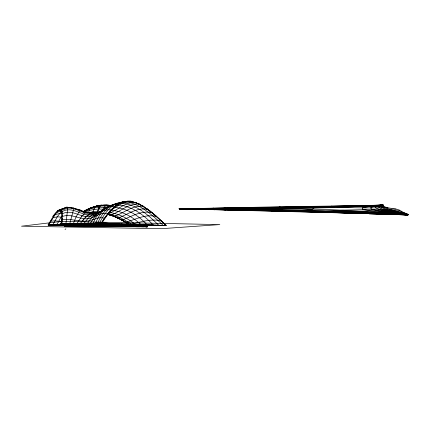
<?xml version="1.0" encoding="UTF-8"?>
<svg xmlns="http://www.w3.org/2000/svg" width="430" height="430" viewBox="0 0 430 430"><rect width="100%" height="100%" fill="white"/><g stroke="black" fill="none" stroke-linecap="round" stroke-linejoin="round"><path stroke-width="0.64" d="M62.14 219.983L62.307 214.962M62.259 218.166L62.157 219.778M67.8 224.976L66.822 225.814M62.092 220.574L61.759 223.498L62.205 223.718M62.044 223.6L61.759 223.498L62.151 219.837C71.305 218.021 80.19 222.729 89.349 220.649C94.283 219.719 99.357 216.317 104.436 218.279L108.032 213.312M83.581 211.802L84.645 211.211L84.839 210.555C90.16 207.728 95.949 205.825 101.953 205.223A34.62 33.062 21.4 0 1 106.651 205.099M271.421 211.071L282.365 208.958C324.317 208.502 366.166 211.168 407.919 214.925L408.5 214.543L403.233 212.291L399.647 210.232L396.116 209.087L387.935 207.83L382.829 206.266L361.936 205.631L279.538 206.776L179.197 208.835L330.761 212.656L361.979 211.173L399.647 210.232M98.244 209.915C99.099 208.609 99.319 205.126 101.55 205.298M98.454 209.329L98.024 210.517M66.112 223.589L68.026 223.621A25.687 0.887 0.6 0 0 68.73 223.632L69.784 223.648A20.78 0.715 0.6 0 0 72.326 223.675L73.337 223.686L76.153 216.709L80.168 210.023C86.145 213.43 93.17 213.097 99.792 212.495L91.477 212.957M111.58 205.674L111.214 205.61A35.658 33.97 20.9 0 0 108.322 205.228L105.984 205.191L104.227 207.201L103.221 209.152L98.556 209.05L97.599 211.608M97.809 211.092L97.916 210.807L96.685 212.909L94.917 212.941M97.599 211.608L96.82 212.823L95.67 213.043L85.694 212.2L73.068 208.104L66.725 207.152L59.093 210.017L56.196 212.909M102.706 210.286L103.221 209.152M93.068 223.304L93.294 223.288C97.846 209.066 113.004 202.965 126.667 201.391M99.481 206.916L99.798 206.335M90.128 223.455C93.079 220.133 95.094 214.527 99.577 212.049C105.14 208.184 111.23 204.723 117.917 203.374M84.645 211.211L89.488 209.206L94.444 207.873L99.314 207.249L100.126 205.868M50.154 221.52L47.993 224.976L48.547 224.981L49.149 223.976M63.253 225.39A17.055 0.537 0.6 0 0 61.662 225.309L60.979 225.282A16.335 0.516 0.6 0 0 59.13 225.212L58.329 225.186A19.194 0.602 0.6 0 0 56.185 225.132A27.036 0.844 0.6 0 0 52.67 225.051A28.504 0.887 0.6 0 0 48.547 224.987L51.992 219.236M66.822 225.863C81.678 225.691 96.847 225.229 111.73 226.497L105.135 225.363L64.973 225.503A19.14 0.602 0.6 0 0 63.699 225.417L63.258 225.39M49.547 223.31L50.659 221.455M369.332 205.459L382.469 205.862L383.076 205.062L361.936 205.631M92.299 213.269L95.272 206.368C100.539 205.244 105.963 204.626 111.3 205.664M52.094 219.058L52.487 218.418M52.53 218.354L52.702 218.069M50.165 221.498L52.288 218.048M53.54 216.096L54.132 215.22M104.452 218.252L110.902 209.996L114.928 206.271M54.755 214.898L56.104 213.027M62.334 216.193C59.152 218.101 58.743 224.428 55.25 225.105A23.537 0.736 0.6 0 0 54.615 225.094L52.836 225.057M144.975 224.879C121.115 222.681 97.137 225.857 73.337 223.686A17.592 0.602 0.6 0 0 75.82 223.697L76.798 223.697A17.85 0.613 0.6 0 0 80.141 223.686L80.835 223.681A11.889 0.403 0.6 0 0 82.882 223.659L83.92 223.643C87.645 218.203 92.746 212.544 99.83 212.291M56.566 212.447L50.778 221.256L54.868 220.821L61.517 221.471M55.217 213.705L55.776 212.984M107.468 223.213C92.59 223.557 75.626 223.874 61.925 223.987C79.668 224.53 98.099 223.014 116.079 223.713M73.337 223.686A19.044 0.65 0.6 0 0 76.798 223.697A18.393 0.629 0.6 0 0 79.373 223.691L80.141 223.686L82.678 220.542M108.107 213.215L114.482 206.631L118.653 203.788M61.721 222.014L59.13 225.212A16.797 0.527 0.6 0 0 56.185 225.132C78.179 224.17 100.19 225.1 122.195 224.014M61.227 211.528L57.319 216.79L52.67 225.051L67.247 224.374L73.589 224.487L69.784 223.648A29.702 1.027 0.6 0 1 65.941 223.589A31.395 1.091 0.6 0 1 61.759 223.498L61.216 223.487L61.716 216.946L61.2 212.13L59.851 210.238L57.91 210.807M82.668 220.552L82.947 220.225M83.001 220.165L84.699 218.241M82.151 221.165L86.763 216.102M97.056 212.576L94.234 213.076M84.689 218.252L85.242 217.644M57.244 211.657L57.588 211.286M56.513 212.119L57.174 211.442M100.212 205.766L100.663 205.373L105.984 205.191L111.085 205.755M85.382 217.494L89.048 214.264M85.667 217.188L86.194 216.65L93.772 215.677L103.195 210.678L108.462 209.641L110.902 209.996M57.099 224.584L61.286 224.148L79.996 224.594L59.13 225.212A17.635 0.554 0.6 0 1 61.651 225.309A16.566 0.521 0.6 0 1 63.699 225.417L64.108 225.438A10.965 0.344 0.6 0 1 65.043 225.503L66.553 225.702A37.808 1.183 0.6 0 1 66.811 225.874L66.22 226.094L67.327 225.148M66.403 226.046L64.564 226.438L66.032 225.39M83.103 211.727C88.247 208.695 94.03 206.792 99.959 206.083L100.663 205.373M65.537 225.519L64.532 226.502L65.575 225.696M113.117 208.346L108.602 213.275L101.974 222.772L101.453 222.794M86.752 216.113L87.371 215.554M58.152 210.743L57.937 210.942L60.34 210.055M87.607 215.36L90.8 213.248M114.955 206.717L116.315 205.648M62.624 224.514L61.651 225.309L85.548 224.836L85.785 224.675L76.798 223.697L82.012 216.064L85.925 212.377L85.694 212.2M67.644 224.874L66.596 225.712A22.355 0.699 0.6 0 0 65.597 225.551L66.591 224.782M87.913 215.102L96.067 213.973L101.55 211.076M115.014 206.206L118.25 204.013M103.076 210.05L105.576 208.184M65.043 225.401L63.699 225.417L64.731 224.68M64.548 226.513L79.437 226.438L79.722 226.035L78.787 225.567L72.374 225.159L51.826 224.863M110.064 210.732C116.573 207.066 123.7 200.573 131.784 201.681A38.85 26.192 65.8 0 1 134.074 202.229L136.482 203.003M83.286 211.909L90.44 208.142M89.558 213.936L92.402 212.694M89.628 213.887L94.498 213.5L99.448 212.517L90.789 213.033M83.415 211.764L85.651 210.582M83.151 211.571L84.839 210.555L84.683 211.012M111.053 205.841L112.063 205.239M253.985 207.303L250.636 209.985L179.197 208.835L382.85 205.438M84.909 210.883L85.726 210.539M85.441 210.587L86.763 209.974M85.64 210.474L90.773 208.077M119.357 203.702L118.89 203.96A53.476 36.566 66.9 0 0 116.406 205.793M118.712 203.755L120.078 203.078A44.166 29.971 68 0 1 121.755 202.39M101.577 211.044C95.637 213.511 90.536 217.806 87.553 223.552L86.871 223.573M96.685 212.909L96.411 213.022M90.273 208.211L95.976 206.26M90.472 208.125L90.805 207.986M90.682 208.039L91.02 207.975M90.886 207.953L92.783 207.238M74.347 226.459L75.116 225.927L103.049 225.814L133.252 226.696M91.375 212.995L91.536 212.936M59.093 210.017L63.253 208.453M64.441 208.007L66.725 207.152L73.783 208.131L80.168 210.023L79.475 210.001M84.441 212.296L89.128 210.549L93.901 209.464L98.556 209.05M120.04 202.815C129.817 198.907 139.841 203.514 147.63 209.378M56.432 212.608L61.361 210.84M107.618 214.414L114.208 216.451C123.84 213.06 132.225 205.121 143.115 206.335L154.241 214.651M121.76 202.406L122.356 202.213M120.357 202.761C126.7 200.434 133.536 203.498 139.223 206.319C148.21 211.383 155.934 218.332 163.271 225.508L163.894 225.492M145.926 226.008L147.28 226.852L128.79 225.766L166.335 225.406L155.859 215.704M69.364 226.486L70.692 225.976L75.116 225.927L68.639 225.218L49.606 224.949M120.938 202.498L121.857 202.213M113.219 216.075L121.948 220.036C131.661 216.672 141.223 210.023 151.973 212.753L158.364 218.316M64.618 226.416L65.215 226.287M122.528 202.159L126.716 201.391M236.72 207.658L232.963 208.889L233.388 209.657L236.075 210.265M66.473 226.029L66.774 225.911A59.447 1.849 0.7 0 1 66.607 225.986L70.697 225.82L65.016 225.266L48.547 224.981A28.084 0.876 0.6 0 1 52.025 225.04L52.39 225.046M118.121 223.815C99.368 223.992 80.577 224.777 61.802 224.025L55.174 224.702M95.1 206.497L95.906 206.276M117.25 217.725L125.823 222.272C135.794 219.434 145.861 213.565 156.499 216.623L165.985 225.422L165.287 225.454M122.319 202.084L122.776 201.966M61.286 224.148L61.802 224.025M225.379 207.873L221.197 208.899L179.197 208.835L291.244 211.404L348.117 213.189L401.797 211.474M213.667 208.088L209.388 208.985L214.532 209.808M66.075 226.126L65.656 226.207M200.342 208.33L197.558 208.819L179.197 208.835L292.443 211.27L407.919 214.925L384.936 207.846L381.48 206.255L381.324 205.841L383.076 205.062L306.144 206.932L179.197 208.835L293.862 211.13L407.919 214.925C398.476 212.506 388.161 211.592 379.835 206.244L380.142 205.83L383.076 205.062L377.771 205.298M65.081 226.314L104.028 225.986L122.05 226.578L113.541 225.632L105.377 225.513M186.921 208.598L185.69 208.862C259.784 209.829 333.906 211.071 407.919 214.925C397.965 212.812 386.35 212.656 377.959 206.631L363.377 206.362L354.304 205.755M89.633 213.07L90.031 213.006M134.45 224.519L105.135 225.363C123.808 225.777 142.497 224.406 161.175 225.315M290.298 211.538L312.422 209.243L313.97 208.061L343.554 207.303L383.076 205.062L378.954 205.814L378.013 206.228L377.959 206.631L384.135 206.658M90.316 212.968L90.585 212.931M134.649 202.374C124.367 202.229 117.331 210.85 108.037 213.468C117.105 215.64 125.598 219.94 132.961 225.626L134.418 225.61M82.42 223.858L80.141 223.686A20.71 0.71 0.6 0 0 82.571 223.665L99.658 224.869L132.961 225.626L130.618 225.728L131.349 225.664M100.76 205.4A36.803 5.74 86.2 0 1 101.034 205.271L101.953 205.223M96.272 213.049L95.67 213.043M127.108 201.364L125.517 201.493A43.973 31.686 82.9 0 0 124.141 201.681M379.126 205.363L383.076 205.062L376.261 206.206L375.583 206.615L375.782 207.889C385.742 212.694 397.11 213.339 407.919 214.925L333.352 212.576M143.115 206.335L138.804 203.992C127.925 203.471 120.158 212.124 110.376 215.081L109.387 214.855M126.463 201.407L127.151 201.358M97.164 223.036L97.841 222.987M96.39 223.089L98.029 222.976M96.497 223.084L95.997 223.116M97.889 222.987L98.416 222.95M96.051 223.111L94.831 223.197M98.244 222.96L98.717 222.933M98.362 222.955L99.196 222.901M94.342 223.224L94.751 223.202M98.615 222.939L100.932 222.815M94.466 223.218L93.294 223.288L111.569 224.578L141.997 225.578C133.66 217.424 122.937 211.205 111.144 210.205M93.88 223.256L94.17 223.234M99.024 222.912L99.314 222.896M99.239 222.901L99.561 222.88A30.809 1.059 0.5 0 1 101.593 222.788L104.458 223.009M378.846 205.357L367.204 205.965M53.685 224.777L114.794 225.788M92.509 223.337L92.982 223.31M99.4 222.891L99.679 222.874M91.525 223.385L92.665 223.326M313.244 212.151L343 210.103L396.116 209.087M92.348 223.342L91.187 223.406M99.803 222.869L100.297 222.842M408.5 214.543L399.706 214.801M53.573 224.782L52.761 224.82M90.832 223.423L91.359 223.396M91.036 223.412L89.392 223.487M407.323 213.941L388.397 214.489M89.005 223.503L87.553 223.552A24.241 0.833 0.6 0 1 83.947 223.643L87.553 223.552A41.473 1.441 0.6 0 0 90.649 223.428L90.751 223.428M110.763 223.417L90.069 224.154L62.119 223.901M100.421 222.837L104.431 223.009M404.41 212.818L369.295 213.871M405.796 213.345L377.873 214.156M89.951 223.46L87.553 223.552L103.904 224.772L136.864 225.594A54.895 1.693 0.4 0 1 141.051 225.578M403.233 212.291L360.872 213.592M51.675 224.869L50.729 224.906M164.41 225.481L165.985 225.422L164.706 224.224M165.131 225.46L165.985 225.422L164.174 225.384M49.396 224.954L48.547 224.981M99.959 206.083L105.13 205.911L109.419 206.33M131.435 225.664L131.983 225.648M164.808 225.47L165.093 225.46M366.097 205.9L281.161 207.744L179.197 208.835C255.463 209.27 331.815 209.351 407.919 214.925L351.047 213.129M117.997 224.406L119.841 224.352M164.636 225.476L162.556 225.519M96.922 212.635L95.422 212.662M86.167 223.595L86.634 223.578M119.819 224.358L120.266 224.342M114.057 224.514L116.745 224.439M120.217 224.347L123.012 224.277M85.93 223.6L85.237 223.616M111.225 224.589L112.993 224.541M102.49 224.804L126.656 224.207A39.125 1.279 0.4 0 0 123.297 224.267L122.851 224.277M121.373 224.315L122.163 224.293M104.409 224.761L105.216 224.739M164.276 225.487L163.696 225.497M103.673 224.777L104.56 224.756M102.017 224.815L102.544 224.804M130.435 224.363L100.744 225.304L102.034 225.642M103.904 224.772L91.036 225.046M99.271 224.874L101.174 224.836M99.394 224.874L97.078 224.922M79.168 225.234L95.621 224.949M132.15 225.642L132.521 225.632M88.51 225.089L89.843 225.067M88.591 225.089L85.903 225.137M163.206 225.508L163.486 225.503M161.003 225.535L163.271 225.508L126.592 224.455L99.561 222.88C104.27 213.775 111.262 203.282 122.405 202.197C118.218 204.933 112.612 203.562 108.897 207.271C103.845 211.436 100.341 217.107 97.653 223.003L122.803 224.541L160.078 225.546M84.758 225.153L85.296 225.143M83.597 225.169L84.909 225.153M82.598 225.186L83.7 225.169M132.73 225.632L133.343 225.621M156.429 225.202L125.302 225.702L137.197 226.744L143.604 226.836M73.267 225.315L81.023 225.207M75.191 225.288L69.789 225.352M151.876 225.078L121.281 225.632L132.236 226.68L137.197 226.744M133.139 225.626L133.735 225.616M162.809 225.513L160.723 225.54M72.541 225.32L63.699 225.417M65.833 226.175L89.3 225.981L90.128 226.427L106.64 226.47M99.314 207.249L106.898 207.448M97.836 212.748A57.77 55.314 -82.4 0 0 94.218 212.656L93.799 212.662L94.573 212.871M66.827 225.384L69.085 225.363M133.735 225.616L134.181 225.61M134.536 225.605L135.17 225.605M160.153 225.546L161.1 225.535M66.01 226.513L64.57 226.529A27.95 0.86 0.5 0 1 64.591 226.422L115.874 226.379M66.978 226.508L71.278 226.476M387.935 207.83C369.021 207.808 349.998 208.464 331.191 206.137M134.95 225.605L135.708 225.6M135.364 225.6L136.568 225.594M160.594 225.54L158.331 225.556M135.783 225.6L136.208 225.594M136.272 225.594L138.379 225.589M137.159 225.589L137.455 225.589M158.654 225.551L155.327 225.567M72.896 226.465L76.013 226.454M114.482 206.631C104.517 205.395 98.873 215.247 95.605 223.143L118.943 224.632L153.628 225.567C144.179 214.941 131.451 205.454 116.718 204.89M138.068 225.589L139.341 225.583M77.894 226.443L81.781 226.433M139.019 225.583L142.9 225.578M154.58 225.567L154.714 225.567A56.163 1.935 0.4 0 0 158.982 225.551C148.35 215.054 135.649 203.309 119.787 203.17M155.665 225.567L151.435 225.573M89.531 226.132L127.189 226.626M79.437 226.438L90.128 226.427M83.888 226.433L85.898 226.427M142.357 225.578L143.437 225.578M150.704 225.573L151.505 225.573M143.077 225.578L151.08 225.573M88.247 226.427L90.87 226.427M93.434 226.427L96.825 226.438M99.271 226.443L103.566 226.454M105.409 226.465L108.231 226.476M96.82 212.823L98.094 212.828M109.827 226.486L116.869 226.535L114.939 226.519M94.218 212.667L93.799 212.662L98.825 212.931M116.933 226.535L118.202 226.546M121.378 226.567L122.012 226.578M124.996 226.605L127.726 226.631M119.599 226.277L139.621 226.535M125.893 226.481L147.291 226.82L146.56 226.884M100.905 211.404L93.229 211.727L88.618 212.64L89.73 208.528L90.332 208.184M116.406 225.954L139.1 226.282L138.207 225.427M135.783 226.728L139.594 226.777M130.086 226.142L113.251 225.497L147.388 224.949M132.424 226.304L142.55 226.454L141.604 225.546M141.158 226.68L147.264 226.83L146.915 226.744M117.234 225.562L136.477 226.148M128.79 225.766L132.687 225.944A58.813 1.951 0.3 0 0 135.058 226.078M60.63 224.256L67.575 224.256L65.935 223.589L67.773 208.061L67.462 207.255L60.818 209.738A19.57 4.601 -69.4 0 0 59.012 210.023M59.856 224.352L130.849 225.696L127.602 223.401M65.639 223.584L65.263 223.573A30.917 1.07 0.6 0 1 61.759 223.498M58.91 224.444C70.859 225.492 83.345 223.423 95.052 226.282M57.727 224.541C68.193 225.255 78.996 224.03 89.3 225.981M138.53 225.503L107.726 224.675L90.655 223.428M163.572 225.368L160.046 225.288M139.218 225.379L147.775 225.573C139.164 215.828 127.269 208.174 114.014 207.357M153.72 225.126L150.726 225.046M149.285 225.008L145.99 224.906M142.389 224.793L142.927 224.815M140.787 224.739L138.68 224.67M136.525 224.594L138.627 224.67L109.279 225.427L113.364 226.062M134.966 224.541L132.934 224.46M73.068 208.104L73.783 208.131L73.772 208.803L69.784 223.648A18.103 0.618 0.6 0 0 73.337 223.686M131.677 224.412L129 224.309M128.532 224.288L124.807 224.127M376.615 205.244L377.282 205.277M124.351 224.111L120.712 223.944M106.882 205.158L106.989 205.131M119.68 223.896L117.008 223.761M136.697 226.158L140.567 226.352M136.262 226.137L136.912 226.169M140.416 226.347L140.846 226.368M140.631 226.357L141.706 226.411M135.219 226.083L135.885 226.121M141.492 226.4L142.932 226.476M134.821 226.062L135.337 226.089M142.061 226.427L142.341 226.443M135.197 226.083L133.171 225.97M114.31 223.621L112.504 223.519M142.776 226.47L143.502 226.508M134.246 226.035L133.515 225.992M143.314 226.497L147.103 226.771L145.63 225.476M111.983 223.493L109.392 223.337M144.227 226.551L145.082 226.599M133.004 225.96L132.596 225.938L133.338 225.981M97.997 212.759L99.12 212.839M108.957 223.31L106.049 223.122M132.424 225.927C126.957 225.298 135.106 226.648 131.752 225.239M132.687 225.944L131.903 225.89M145.249 226.61L143.969 225.325M145.431 226.626L146.823 226.734M105.796 223.105L104.576 223.019M80.141 223.686L80.899 223.745M81.394 223.783L84.258 224.008M82.399 223.858L82.678 223.879M82.641 223.879L84.791 224.057M61.511 217.139L57.319 216.79L52.852 217.822L54.739 214.914L59.722 213.35L61.727 213.554M122.797 226.175L117.659 225.696M131.376 225.847L131.026 225.814M147.517 209.297C136.659 207.265 127.656 214.575 118.046 218.091L117.309 217.779M84.178 224.003L86.107 224.18M85.199 224.095L88.558 224.406M88.612 224.412L88.999 224.449M87.962 224.352L90.44 224.589M89.091 224.455L89.951 224.541M89.784 224.525L91.988 224.766M90.719 224.621L93.901 225.024M130.956 225.809L121.98 220.058M65.564 225.551C71.428 226.82 79.287 223.67 84.694 226.427M91.939 224.761L95.874 225.315M89.908 213.721C82.205 213.226 75.777 207.668 67.773 208.061L61.463 210.415L60.818 209.738L60.044 209.614M225.497 210.039L222.041 209.469L221.197 208.899L282.365 208.958L282.994 208.421L313.97 208.061L303.376 206.373M93.826 225.014L95.6 225.272M86.194 216.65C78.265 215.618 70.364 209.372 62.248 213.823L62.318 216.532C72.219 212.619 81.506 221.482 91.493 217.94C96.562 215.951 101.878 211.958 107.564 213.909M94.767 225.143L95.197 225.207M88.069 214.984C79.426 213.839 70.762 206.314 61.958 211.764L62.248 213.823L62.119 212.64M100.513 226.304L100.636 226.32A38.017 1.209 0.4 0 0 101.733 226.449A37.738 1.199 0.4 0 1 100.588 226.314L99.094 225.965L99.787 226.148M95.309 225.223L99.373 226.035M95.707 225.288L96.116 225.352M109.182 212.345C119.475 213.887 128.935 218.983 136.864 225.594M95.965 225.325L96.261 225.379M96.218 225.368L97.545 225.626M96.336 225.39L96.68 225.454M201.084 209.507L197.51 208.867L282.994 208.421L279.538 206.776M96.804 225.476L97.137 225.54M97.637 225.648L98.083 225.739M98.266 225.777L98.739 225.884M98.346 225.793L99.115 225.97L98.852 225.906M187.233 209.152L179.197 208.835C247.159 207.926 315.158 207.744 383.076 205.062L373.138 206.599L370.526 207.9L371.918 209.345C383.716 212.323 395.842 213.672 407.919 214.925L339.56 212.248L250.636 209.985L251.507 210.609M161.207 220.955C150.457 218.128 139.685 222.686 129.118 224.433L128.801 224.277M99.964 226.191L100.437 226.293L99.889 226.175M107.704 214.291L110.784 215.215M107.435 214.253C115.885 216.5 123.819 220.525 130.849 225.696M134.982 202.256L135.256 202.337M110.854 215.242L113.176 216.059M113.321 216.113L114.208 216.451M114.267 216.478L115.036 216.779M115.143 216.827L116.084 217.22M116.24 217.284L117.223 217.714M138.315 203.761L138.804 203.992M138.874 203.713L139.777 204.142M121.502 219.8L121.948 220.036M125.383 222.004L125.823 222.272M125.866 222.299L127.5 223.337M144.082 206.583L143.851 206.432A55.373 35.711 63.2 0 0 143.034 205.965M147.022 208.572L148.173 209.415M147.694 209.426L149.629 210.883M149.425 210.361L155.859 215.704M149.796 211.012L150.849 211.845M150.876 211.866L152.005 212.78M134.262 224.954L135.617 226.105M154.402 214.79L155.94 216.129M146.109 226.046L147.076 226.895L146.823 226.664M155.977 216.161L156.499 216.623M146.06 225.981L146.571 226.438M158.649 218.574L163.943 223.503M382.469 205.862L382.829 206.266M61.554 210.582L62.017 212.054M65.059 229.464A87.252 58.254 -60.5 0 1 65.887 228.808M81.388 216.634A83.549 22.467 -71.5 0 1 83.452 214.656M123.157 224.272A38.85 1.274 0.4 0 1 126.662 224.207M143.152 226.486A50.46 1.548 0.5 0 1 145.41 226.621M122.604 202.17A39.834 26.983 66.8 0 1 126.479 201.476M123.324 202.224A39.727 26.88 65.8 0 1 127.232 201.686M92.552 212.828A52.868 11.841 -63.8 0 1 93.805 212.743M119.406 203.815A44.387 30.256 72.3 0 1 123.018 202.111M113.235 208.502A75.427 52.127 59.1 0 1 115.014 206.798M58.131 210.834A23.118 5.52 -69.9 0 1 58.695 210.356M57.254 211.065A24.499 5.826 -71.8 0 1 57.985 210.512M56.561 212.479A27.176 6.676 -70.9 0 1 57.238 211.689M55.792 212.904A27.498 6.316 -70.6 0 1 56.529 212.044M54.234 214.602A34.249 7.643 -70 0 1 55.336 213.113M52.487 216.903A45.338 9.137 -68.5 0 1 53.772 214.957M90.225 213.129A53.997 35.604 -55.3 0 1 93.756 212.796M83.834 212.205A67.768 61.194 0.1 0 1 85.102 211.463M86.876 210.162A48.794 45.978 12 0 1 90.026 208.652M91.079 208.109A40.737 39.103 21.1 0 1 96.094 206.459M92.794 207.265A40.517 38.721 20.9 0 1 95.105 206.529M96.218 206.153A36.582 35.093 22.9 0 1 101.405 205.218M96.32 206.034A36.442 35.271 26.9 0 1 101.528 205.083M98.862 206.851A46.058 5.257 -83.9 0 1 99.174 208.179M98.814 207.222A44.338 5.101 -84 0 1 99.104 208.614M148.151 209.534A77.583 46.628 59.9 0 1 149.398 210.48M143.986 207.335A62.264 38.818 61.4 0 1 146.872 209.335M139.755 204.551A48.794 31.745 63.7 0 1 142.835 206.276M136.482 203.051A42.806 28.654 65 0 1 138.293 203.804M135.267 202.557A41.103 27.482 65.8 0 1 138.858 203.971M131.403 201.659A39.022 26.504 67.6 0 1 134.982 202.476M126.877 201.396A37.684 25.456 66.1 0 1 130.483 201.514M127.06 201.17A37.921 25.945 68.8 0 1 131.069 201.132M90.73 212.785A53.986 35.76 -55.9 0 1 93.831 212.549M101.571 205.47A34.809 33.137 20.1 0 1 106.758 205.341M107.097 205.088A35.819 34.55 23.4 0 1 111.676 205.621M61.705 210.996A27.074 6.251 -71.1 0 1 61.904 211.667M61.038 209.937A23.086 5.391 -70.3 0 1 61.323 210.291M92.606 223.331A65.892 2.306 0.6 0 1 91.407 223.396M101.856 222.331L101.587 222.788L104.436 218.279L101.856 222.331M65.048 226.099L64.57 226.529L65.537 225.675L65.048 226.099M185.69 208.862L179.197 208.835C247.164 208.319 315.19 208.684 383.076 205.062L369.467 206.545L362.254 207.851L362.818 209.464L370.762 210.888L407.919 214.925C333.922 210.587 259.768 209.566 185.658 208.878L185.696 208.899M61.56 221.396L21.5 226.196L161.411 228.701L219.864 224.589L61.56 221.396"/></g></svg>
